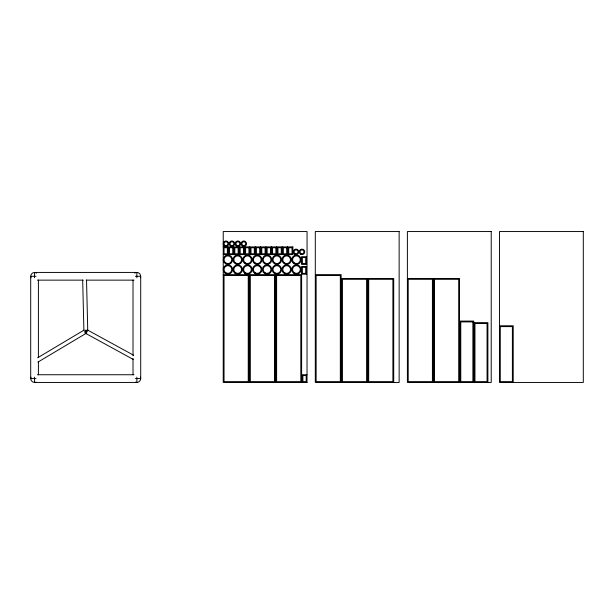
<?xml version="1.0" encoding="UTF-8"?>
<svg xmlns="http://www.w3.org/2000/svg" width="614" height="614" viewBox="0 0 614 614"><rect width="100%" height="100%" fill="white"/><g stroke="black" fill="none" stroke-linecap="round" stroke-linejoin="round"><path stroke-width="0.92" d="M85.07 332.688L86.49 330.094M37.638 357.793L84.034 330.117M37.976 362.076L86.82 332.942M84.471 331.314L87.61 331.245M223.227 246.912L228.178 246.912L228.178 254.61L223.227 254.61M223.227 274.635L249.069 274.635L249.069 382.445M315.304 274.635L341.146 274.635L341.146 382.445M36.026 276.285L30.7 276.285L30.7 378.6L36.026 378.6M135.387 276.285L140.713 276.285L140.713 378.6L135.387 378.6M407.389 278.487L433.231 278.487L433.231 382.445M37.416 280.137L83.32 280.137M86.183 280.137L133.998 280.137M499.466 325.781L513.22 325.781L513.22 382.445M37.416 374.747L133.998 374.747M307.023 374.747L302.073 374.747L302.073 382.445M307.054 382.445L223.227 382.445L223.227 231.555L307.054 231.555L307.023 382.445M87.595 330.056L133.606 355.222M84.909 332.972L133.43 359.52M85.139 330.117L86.658 332.658M86.536 280.03L87.741 330.294M82.69 280.122L83.888 330.386M487.892 382.445L487.892 322.634L474.138 322.634L474.138 382.445M473.701 382.445L473.701 321.084L459.955 321.084L459.955 382.445M459.518 382.445L459.518 278.487L433.668 278.487L433.668 382.445M393.72 382.445L393.72 278.487L367.87 278.487L367.87 382.445M367.433 382.445L367.433 278.487L341.591 278.487L341.591 382.445M301.635 382.445L301.635 274.635L275.793 274.635L275.793 382.445M275.348 382.445L275.348 274.635L249.507 274.635L249.507 382.445M136.861 277.758L136.861 272.432L34.553 272.432L34.553 277.758M136.861 377.126L136.861 382.445L34.553 382.445L34.553 377.126M133.015 280.107L133.015 355.652M133.015 358.515L133.015 374.77M38.398 280.107L38.398 357.563M38.398 361.385L38.398 374.77M30.992 277.758A3.853 3.853 0 0 1 36.686 273.084M36.026 382.154A3.853 3.853 0 0 1 30.992 377.126M134.727 273.084A3.853 3.853 0 0 1 140.422 277.758M140.422 377.126A3.853 3.853 0 0 1 135.387 382.154M399.138 231.555L315.304 231.555L315.304 382.445L399.138 382.445L399.138 231.555M491.215 231.555L407.389 231.555L407.389 382.445L491.215 382.445L491.215 231.555M583.3 231.555L499.466 231.555L499.466 382.445L583.3 382.445L583.3 231.555M233.566 246.912L228.615 246.912L228.615 254.61L233.566 254.61L233.566 246.912M238.953 246.912L234.003 246.912L234.003 254.61L238.953 254.61L238.953 246.912M244.349 246.912L239.399 246.912L239.399 254.61L244.349 254.61L244.349 246.912M249.737 246.912L244.786 246.912L244.786 254.61L249.737 254.61L249.737 246.912M255.125 246.912L250.174 246.912L250.174 254.61L255.125 254.61L255.125 246.912M260.52 246.912L255.57 246.912L255.57 254.61L260.52 254.61L260.52 246.912M265.908 246.912L260.958 246.912L260.958 254.61L265.908 254.61L265.908 246.912M271.304 246.912L266.353 246.912L266.353 254.61L271.304 254.61L271.304 246.912M276.691 246.912L271.741 246.912L271.741 254.61L276.691 254.61L276.691 246.912M282.079 246.912L277.129 246.912L277.129 254.61L282.079 254.61L282.079 246.912M287.475 246.912L282.524 246.912L282.524 254.61L287.475 254.61L287.475 246.912M292.863 246.912L287.912 246.912L287.912 254.61L292.863 254.61L292.863 246.912M227.349 247.734L224.049 247.734L224.049 253.789L227.349 253.789L227.349 247.734M232.744 247.734L229.436 247.734L229.436 253.789L232.744 253.789L232.744 247.734M238.132 247.734L234.832 247.734L234.832 253.789L238.132 253.789L238.132 247.734M243.52 247.734L240.22 247.734L240.22 253.789L243.52 253.789L243.52 247.734M248.916 247.734L245.615 247.734L245.615 253.789L248.916 253.789L248.916 247.734M254.303 247.734L251.003 247.734L251.003 253.789L254.303 253.789L254.303 247.734M259.691 247.734L256.391 247.734L256.391 253.789L259.691 253.789L259.691 247.734M265.087 247.734L261.787 247.734L261.787 253.789L265.087 253.789L265.087 247.734M270.475 247.734L267.174 247.734L267.174 253.789L270.475 253.789L270.475 247.734M275.863 247.734L272.562 247.734L272.562 253.789L275.863 253.789L275.863 247.734M281.258 247.734L277.958 247.734L277.958 253.789L281.258 253.789L281.258 247.734M286.646 247.734L283.346 247.734L283.346 253.789L286.646 253.789L286.646 247.734M292.041 247.734L288.741 247.734L288.741 253.789L292.041 253.789L292.041 247.734M306.501 256.698L301.551 256.698L301.551 264.404L306.501 264.404L306.501 256.698M305.68 257.527L302.38 257.527L302.38 263.575L305.68 263.575L305.68 257.527M306.501 266.491L301.551 266.491L301.551 274.197L306.501 274.197L306.501 266.491M305.68 267.32L302.38 267.32L302.38 273.368L305.68 273.368L305.68 267.32M248.24 275.456L224.049 275.456L224.049 381.624L248.24 381.624L248.24 275.456M274.527 275.456L250.335 275.456L250.335 381.624L274.527 381.624L274.527 275.456M300.806 275.456L276.615 275.456L276.615 381.624L300.806 381.624L300.806 275.456M340.325 275.456L316.133 275.456L316.133 381.624L340.325 381.624L340.325 275.456M366.612 279.309L342.412 279.309L342.412 381.624L366.612 381.624L366.612 279.309M392.891 279.309L368.699 279.309L368.699 381.624L392.891 381.624L392.891 279.309M432.409 279.309L408.21 279.309L408.21 381.624L432.409 381.624L432.409 279.309M458.689 279.309L434.497 279.309L434.497 381.624L458.689 381.624L458.689 279.309M472.88 321.905L460.776 321.905L460.776 381.624L472.88 381.624L472.88 321.905M487.063 323.455L474.967 323.455L474.967 381.624L487.063 381.624L487.063 323.455M512.391 326.61L500.295 326.61L500.295 381.624L512.391 381.624L512.391 326.61M306.202 375.568L302.902 375.568L302.902 381.624L306.202 381.624L306.202 375.568M242.676 245.285A1.926 1.926 0 0 0 245.715 243.911A1.926 1.926 0 0 0 243.006 241.97A1.926 1.926 0 0 0 242.676 245.285M236.735 245.285A1.926 1.926 0 0 0 239.775 243.911A1.926 1.926 0 0 0 237.065 241.97A1.926 1.926 0 0 0 236.735 245.285M230.795 245.285A1.926 1.926 0 0 0 233.834 243.911A1.926 1.926 0 0 0 231.117 241.97A1.926 1.926 0 0 0 230.795 245.285M224.854 245.285A1.926 1.926 0 0 0 227.894 243.911A1.926 1.926 0 0 0 225.177 241.97A1.926 1.926 0 0 0 224.854 245.285M301.029 253.528A1.926 1.926 0 0 0 303.922 251.863A1.926 1.926 0 0 0 301.029 250.197A1.926 1.926 0 0 0 301.029 253.528M295.088 253.528A1.926 1.926 0 0 0 297.982 251.863A1.926 1.926 0 0 0 295.088 250.197A1.926 1.926 0 0 0 295.088 253.528M294.198 262.853A3.853 3.853 0 0 0 300.269 260.106A3.853 3.853 0 0 0 294.85 256.222A3.853 3.853 0 0 0 294.198 262.853M284.405 262.853A3.853 3.853 0 0 0 290.476 260.106A3.853 3.853 0 0 0 285.057 256.222A3.853 3.853 0 0 0 284.405 262.853M274.611 262.853A3.853 3.853 0 0 0 280.69 260.106A3.853 3.853 0 0 0 275.264 256.222A3.853 3.853 0 0 0 274.611 262.853M264.826 262.853A3.853 3.853 0 0 0 270.897 260.106A3.853 3.853 0 0 0 265.478 256.222A3.853 3.853 0 0 0 264.826 262.853M255.347 263.061A3.853 3.853 0 0 0 261.127 259.73A3.853 3.853 0 0 0 255.347 256.391A3.853 3.853 0 0 0 255.347 263.061M245.239 262.853A3.853 3.853 0 0 0 251.318 260.106A3.853 3.853 0 0 0 245.892 256.222A3.853 3.853 0 0 0 245.239 262.853M235.446 262.853A3.853 3.853 0 0 0 241.525 260.106A3.853 3.853 0 0 0 236.098 256.222A3.853 3.853 0 0 0 235.446 262.853M225.66 262.853A3.853 3.853 0 0 0 231.731 260.106A3.853 3.853 0 0 0 226.313 256.222A3.853 3.853 0 0 0 225.66 262.853M294.513 272.854A3.853 3.853 0 0 0 300.292 269.515A3.853 3.853 0 0 0 294.513 266.184A3.853 3.853 0 0 0 294.513 272.854M284.719 272.854A3.853 3.853 0 0 0 290.499 269.515A3.853 3.853 0 0 0 284.719 266.184A3.853 3.853 0 0 0 284.719 272.854M274.934 272.854A3.853 3.853 0 0 0 280.705 269.515A3.853 3.853 0 0 0 274.934 266.184A3.853 3.853 0 0 0 274.934 272.854M265.141 272.854A3.853 3.853 0 0 0 270.912 269.515A3.853 3.853 0 0 0 265.141 266.184A3.853 3.853 0 0 0 265.141 272.854M255.347 272.854A3.853 3.853 0 0 0 261.127 269.515A3.853 3.853 0 0 0 255.347 266.184A3.853 3.853 0 0 0 255.347 272.854M245.554 272.854A3.853 3.853 0 0 0 251.333 269.515A3.853 3.853 0 0 0 245.554 266.184A3.853 3.853 0 0 0 245.554 272.854M235.768 272.854A3.853 3.853 0 0 0 241.54 269.515A3.853 3.853 0 0 0 235.768 266.184A3.853 3.853 0 0 0 235.768 272.854M225.975 272.854A3.853 3.853 0 0 0 231.754 269.515A3.853 3.853 0 0 0 225.975 266.184A3.853 3.853 0 0 0 225.975 272.854M242.423 246.099A2.748 2.748 0 0 0 246.544 243.72A2.748 2.748 0 0 0 242.423 241.34A2.748 2.748 0 0 0 242.423 246.099M236.482 246.099A2.748 2.748 0 0 0 240.604 243.72A2.748 2.748 0 0 0 236.482 241.34A2.748 2.748 0 0 0 236.482 246.099M230.542 246.099A2.748 2.748 0 0 0 234.663 243.72A2.748 2.748 0 0 0 230.542 241.34A2.748 2.748 0 0 0 230.542 246.099M224.601 246.099A2.748 2.748 0 0 0 228.723 243.72A2.748 2.748 0 0 0 224.601 241.34A2.748 2.748 0 0 0 224.601 246.099M300.622 254.242A2.748 2.748 0 0 0 304.744 251.863A2.748 2.748 0 0 0 300.622 249.476A2.748 2.748 0 0 0 300.622 254.242M294.682 254.242A2.748 2.748 0 0 0 298.803 251.863A2.748 2.748 0 0 0 294.682 249.476A2.748 2.748 0 0 0 294.682 254.242M294.098 263.774A4.674 4.674 0 0 0 301.113 259.73A4.674 4.674 0 0 0 294.098 255.677A4.674 4.674 0 0 0 294.098 263.774M284.313 263.774A4.674 4.674 0 0 0 291.32 259.73A4.674 4.674 0 0 0 284.313 255.677A4.674 4.674 0 0 0 284.313 263.774M274.519 263.774A4.674 4.674 0 0 0 281.534 259.73A4.674 4.674 0 0 0 274.519 255.677A4.674 4.674 0 0 0 274.519 263.774M264.726 263.774A4.674 4.674 0 0 0 271.741 259.73A4.674 4.674 0 0 0 264.726 255.677A4.674 4.674 0 0 0 264.726 263.774M254.933 263.774A4.674 4.674 0 0 0 261.948 259.73A4.674 4.674 0 0 0 254.933 255.677A4.674 4.674 0 0 0 254.933 263.774M245.147 263.774A4.674 4.674 0 0 0 252.154 259.73A4.674 4.674 0 0 0 245.147 255.677A4.674 4.674 0 0 0 245.147 263.774M235.354 263.774A4.674 4.674 0 0 0 242.369 259.73A4.674 4.674 0 0 0 235.354 255.677A4.674 4.674 0 0 0 235.354 263.774M225.561 263.774A4.674 4.674 0 0 0 232.576 259.73A4.674 4.674 0 0 0 225.561 255.677A4.674 4.674 0 0 0 225.561 263.774M294.098 273.568A4.674 4.674 0 0 0 301.113 269.515A4.674 4.674 0 0 0 294.098 265.471A4.674 4.674 0 0 0 294.098 273.568M284.313 273.568A4.674 4.674 0 0 0 291.32 269.515A4.674 4.674 0 0 0 284.313 265.471A4.674 4.674 0 0 0 284.313 273.568M274.519 273.568A4.674 4.674 0 0 0 281.534 269.515A4.674 4.674 0 0 0 274.519 265.471A4.674 4.674 0 0 0 274.519 273.568M264.726 273.568A4.674 4.674 0 0 0 271.741 269.515A4.674 4.674 0 0 0 264.726 265.471A4.674 4.674 0 0 0 264.726 273.568M254.549 273.322A4.674 4.674 0 0 0 261.925 269.976A4.674 4.674 0 0 0 255.347 265.256A4.674 4.674 0 0 0 254.549 273.322M244.756 273.322A4.674 4.674 0 0 0 252.139 269.976A4.674 4.674 0 0 0 245.554 265.256A4.674 4.674 0 0 0 244.756 273.322M234.97 273.322A4.674 4.674 0 0 0 242.346 269.976A4.674 4.674 0 0 0 235.761 265.256A4.674 4.674 0 0 0 234.97 273.322M225.177 273.322A4.674 4.674 0 0 0 232.552 269.976A4.674 4.674 0 0 0 225.967 265.256A4.674 4.674 0 0 0 225.177 273.322"/></g></svg>
